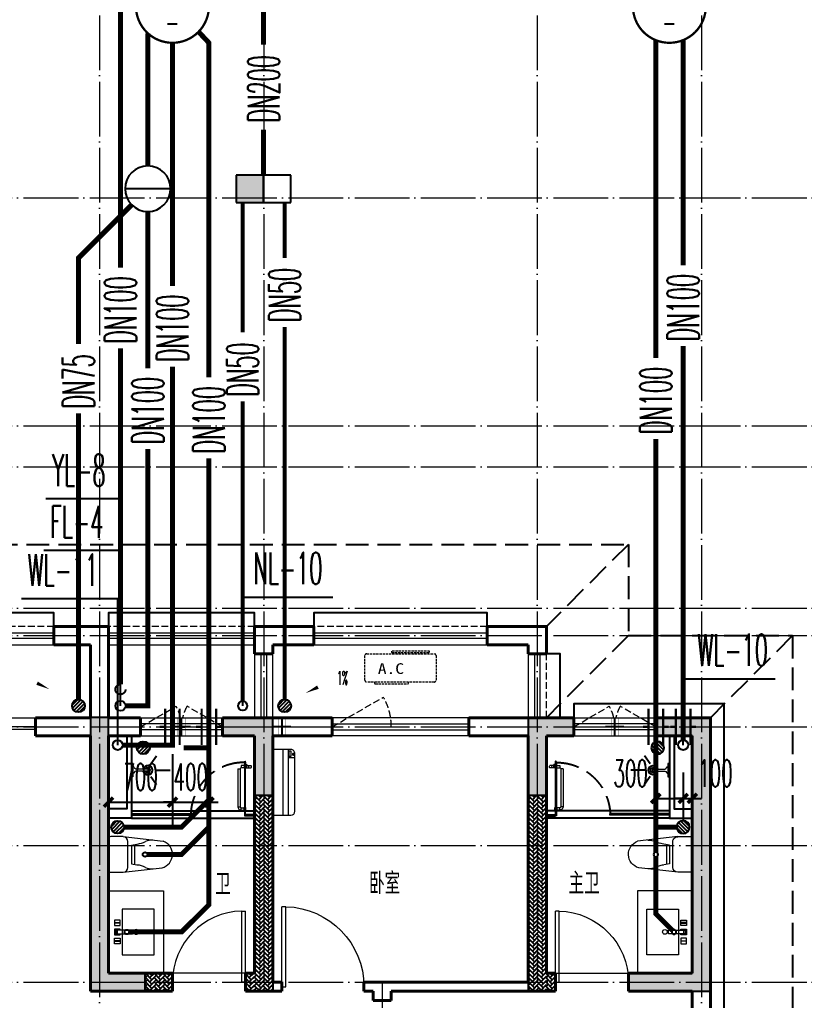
# Model space of a CAD drawing. Extents: x 27938 to 650306, y -92720 to 1524912.
# Drawn here: x 319441 to 328046, y 679357 to 690112 of the extents above; entities that cross this region are included whole.
import ezdxf
from ezdxf.enums import TextEntityAlignment as Align

# ---------------------------------------------------------------- set-up
doc = ezdxf.new("R2010")
doc.units = 0
doc.header["$LTSCALE"] = 1000
doc.header["$MEASUREMENT"] = 0
doc.linetypes.add('DASH', pattern=[0.35, 0.25, -0.1])
doc.linetypes.add('DOTE', pattern=[2.42, 2, -0.2, 0.02, -0.2])
for name, color, linetype in [('COLUMN', 9, 'Continuous'), ('DIM_凝结', 3, 'Continuous'), ('DIM_废水', 3, 'Continuous'), ('DIM_污水', 3, 'Continuous'), ('DIM_雨水', 3, 'Continuous'), ('EQUIP_地漏', 7, 'Continuous'), ('EQUIP_污水', 7, 'Continuous'), ('IP-bath&kitchen-JOHNSON', 4, 'Continuous'), ('P-bath&kitchen-JOHNSON', 4, 'Continuous'), ('PIPE-凝结', 150, 'N'), ('PIPE-废水', 31, 'F'), ('PIPE-污水', 2, 'W'), ('PIPE-雨水', 4, 'Y'), ('PUB_TEXT', 4, 'Continuous'), ('TEXT_凝结', 7, 'Continuous'), ('TEXT_废水', 7, 'Continuous'), ('TEXT_污水', 7, 'Continuous'), ('TEXT_雨水', 7, 'Continuous'), ('TWT_DIM', 3, 'Continuous'), ('TWT_雨水口', 4, 'Continuous'), ('VALVE_污水', 7, 'Continuous'), ('VPIPE-凝结', 150, 'Continuous'), ('VPIPE-废水', 31, 'Continuous'), ('VPIPE-污水', 2, 'W'), ('VPIPE-雨水', 4, 'DASH'), ('WELL_污水', 2, 'Continuous'), ('保温', 6, 'Continuous'), ('卫生间', 6, 'Continuous'), ('机电标识类', 1, 'Continuous'), ('看线', 251, 'Continuous')]:
    doc.layers.add(name, color=color, linetype=linetype)
for name, color, linetype, lineweight in [('DOTE', 19, 'DOTE', 9), ('LVTRY', 1, 'Continuous', 13), ('PUB_HATCH', 8, 'Continuous', 9), ('WALL', 9, 'Continuous', 40), ('WINDOW', 8, 'Continuous', 15), ('平面-排水沟', 86, 'Continuous', 15), ('平面-栏杆', 135, 'Continuous', 15), ('平面-看线', 45, 'Continuous', 15), ('平面-空调室内机', 176, 'Continuous', 9), ('平面-空调预留孔', 173, 'Continuous', 15), ('空调', 76, 'Continuous', 13)]:
    doc.layers.add(name, color=color, linetype=linetype, lineweight=lineweight)
doc.styles.add('_TCH_DIM', font='SIMPLEX.shx', dxfattribs={"width": 0.6, "oblique": 10, "bigfont": 'hztxt.shx'})
doc.styles.add('_TCH_DIM_T3', font='SIMPLEX.shx', dxfattribs={"width": 0.494118, "bigfont": 'GBCBIG.shx'})
doc.styles.add('_TWT_CIRCLE', font='COMPLEX', dxfattribs={"width": 1.1, "height": 3.5, "bigfont": 'HZTXT'})
doc.styles.add('_TWT_PIPEDN', font='SIMPLEX.shx', dxfattribs={"width": 0.6, "oblique": 10, "height": 3, "bigfont": 'HZTXT.shx'})
doc.styles.add('_TWT_SERIAL', font='simplex.shx', dxfattribs={"width": 0.6, "oblique": 10, "height": 3, "bigfont": 'aadri.shx'})
doc.styles.get("Standard").update_dxf_attribs({"font": 'gbenor.shx', "bigfont": 'gbcbig.shx'})
doc.styles.add('黑体', font='simhei.ttf')
doc.linetypes.add('F', pattern='A,3,-0.2,["F",Standard,S=0.25,R=0,X=-0.1,Y=-0.115],-0.2', length=3.4)
doc.linetypes.add('N', pattern='A,3,-0.2,["N",Standard,S=0.25,R=0,X=-0.1,Y=-0.115],-0.2', length=3.4)
doc.linetypes.add('W', pattern='A,3,-0.2,["W",Standard,S=0.25,R=0,X=-0.1,Y=-0.115],-0.2', length=3.4)
doc.linetypes.add('Y', pattern='A,3,-0.2,["Y",Standard,S=0.25,R=0,X=-0.1,Y=-0.115],-0.2', length=3.4)
doc.dimstyles.new('_TWT_ARCH&&100', dxfattribs={"dimtxt": 297.5, "dimasz": 100, "dimexe": 250, "dimexo": 300, "dimgap": 126.25, "dimtad": 1, "dimdec": 0, "dimzin": 0, "dimdsep": 46, "dimtxsty": '_TCH_DIM_T3', "dimblk": 'ARCHTICK', "dimcen": 0.09, "dimclrt": 7, "dimazin": 2, "dimtfac": 1, "dimtdec": 0, "dimtix": 1, "dimtmove": 2, "dimatfit": 3, "dimfxl": 1, "dimtolj": 1, "dimtzin": 0, "dimarcsym": 0})

# ---------------------------------------------------------------- blocks, each defined once
blk = doc.blocks.new('rrrrrrrrrrrra')
at = {"color": 0}
for p, q in [((-112, 459), (-112, 324)), ((253, 484), (-87, 484)), ((278, 324), (278, 459)), ((-112, 324), (-64, -103)), ((278, 324), (228, -116)), ((-59, 271), (224, 271)), ((-21, 232), (-34, 154)), ((186, 232), (-21, 232)), ((186, 232), (199, 154)), ((191, 200), (-26, 200))]:
    blk.add_line(p, q, dxfattribs=at)
for centre, radius, start, end in [((-87, 459), 25, 90, 180), ((253, 459), 25, 0, 90), ((-59, 324), 53.3, 180, 270), ((224, 324), 53.3, 270, 0), ((-323, 210), 294, 333.5369, 351.4828), ((488, 210), 294, 188.5172, 206.4631), ((149, -3), 224, 158.5202, 180), ((16, -3), 224, 0, 21.4798), ((84, -64), 153, 195.0773, 340.1181)]:
    blk.add_arc(centre, radius, start, end, dxfattribs=at)
blk = doc.blocks.new('A$C1E0F638F')
at = {"color": 0}
for points in [[(500, 435), (500, 85), (0, 85), (0, 435)], [(270, 30), (230, 30), (230, 195), (270, 195)], [(120, 0), (180, 0), (180, 60), (120, 60)], [(147, 55), (153, 55), (153, 5), (147, 5)], [(230, 30), (270, 30), (270, 10), (230, 10)], [(380, 0), (320, 0), (320, 60), (380, 60)], [(353, 55), (347, 55), (347, 5), (353, 5)]]:
    blk.add_lwpolyline(points, close=True, dxfattribs=at)
blk.add_lwpolyline([(270, 60), (280, 60), (280, 0), (220, 0), (220, 60), (230, 60)], dxfattribs=at)
blk.add_circle((250, 236), 26, dxfattribs=at)
blk = doc.blocks.new('135')
blk.add_hatch(color=0).paths.add_polyline_path([(5, 2), (4, -1), (-5, 2), (-4, 5)])
at = {"color": 0}
for p, q in [((-6, 19), (-3, 19)), ((-3, 19), (-6, 19)), ((-6, 3), (5, -2)), ((-6, 3), (-5, 3)), ((-5, 11), (-5, 31)), ((5, 11), (-5, 11)), ((5, 10), (-5, 10)), ((-5, 3), (-4, 6)), ((-4, 6), (5, 2)), ((0, 0), (0, 39)), ((6, 19), (3, 19)), ((3, 19), (6, 19)), ((4, -1), (5, 2)), ((5, 11), (5, 32)), ((4, -1), (6, -2))]:
    blk.add_line(p, q, dxfattribs=at)
for centre, radius, start, end in [((6, 16), 13.5, 151.0147, 204.8403), ((13, 4), 20.5, 163.0924, 182.0012), ((-6, 4), 1, 184.2275, 248.4661), ((-5, 22), 0.5, 335.7643, 151.0147), ((4, 18), 9.42, 155.7643, 171.9773), ((9, 15), 14.6, 166.278, 198.0953), ((14, 4), 19.5, 163.7443, 182.5269), ((-5, 3), 0.5, 181.9385, 247.2597), ((5, 22), 0.5, 29.8425, 204.574), ((-6, 17), 11.7, 10.475, 24.574), ((-6, 15), 12.4, 338.6449, 16.0476), ((29, 7), 24, 172.9439, 199.2318), ((-6, 16), 13.4, 334.9111, 29.8425), ((26, 6), 20.6, 169.1454, 199.9526), ((6, -1), 1.17, 247.4597, 19.9526), ((6, -1), 0.5, 247.4597, 19.2318)]:
    blk.add_arc(centre, radius, start, end, dxfattribs=at)
blk.add_open_spline([(-5, 31), (-4, 31), (-2, 33), (1, 29), (3, 31), (5, 32)], degree=3, knots=[0, 0, 0, 0, 3.066329, 6.218313, 11.124135, 11.124135, 11.124135, 11.124135], dxfattribs=at)
blk = doc.blocks.new('SDFAWERAWER')
at = {"layer": 'LVTRY', "color": 0}
for p, q in [((593941, -1242210), (593784, -1242595)), ((593965, -1242220), (593807, -1242604)), ((593941, -1242210), (593965, -1242220)), ((593988, -1242191), (593978, -1242214)), ((594007, -1242226), (593978, -1242214)), ((594017, -1242203), (593988, -1242191)), ((594016, -1242220), (594027, -1242193)), ((594016, -1242220), (594022, -1242223)), ((594026, -1242204), (594018, -1242222)), ((594018, -1242222), (594021, -1242220)), ((594025, -1242211), (594021, -1242220)), ((594023, -1242221), (594022, -1242223)), ((594022, -1242223), (594024, -1242222)), ((594023, -1242211), (594030, -1242194)), ((594024, -1242221), (594024, -1242222)), ((594025, -1242211), (594031, -1242197)), ((594027, -1242193), (594033, -1242195)), ((594028, -1242234), (594078, -1242255)), ((594030, -1242194), (594031, -1242197)), ((594032, -1242197), (594033, -1242195)), ((594033, -1242195), (594034, -1242197)), ((594034, -1242198), (594034, -1242197)), ((594047, -1242201), (594036, -1242229)), ((594036, -1242229), (594039, -1242230)), ((594037, -1242211), (594088, -1242232)), ((594039, -1242230), (594045, -1242214)), ((594039, -1242230), (594042, -1242228)), ((594042, -1242228), (594051, -1242205)), ((594050, -1242202), (594043, -1242218)), ((594047, -1242201), (594050, -1242202)), ((594050, -1242202), (594051, -1242205)), ((594057, -1242246), (594067, -1242223)), ((593784, -1242595), (593807, -1242604)), ((593803, -1242641), (593813, -1242618)), ((593803, -1242641), (593833, -1242653)), ((593813, -1242618), (593842, -1242630)), ((593842, -1242630), (593833, -1242653)), ((593834, -1242656), (593833, -1242653)), ((593845, -1242629), (593834, -1242656)), ((593836, -1242657), (593834, -1242656)), ((593848, -1242630), (593836, -1242657)), ((593845, -1242629), (593842, -1242630)), ((593848, -1242630), (593845, -1242629)), ((593847, -1242662), (593858, -1242634)), ((593847, -1242662), (593850, -1242663)), ((593850, -1242663), (593861, -1242635)), ((593852, -1242662), (593862, -1242637)), ((593858, -1242634), (593861, -1242635)), ((593861, -1242635), (593862, -1242637))]:
    blk.add_line(p, q, dxfattribs=at)
blk.add_lwpolyline([(593823, -1242717), (594046, -1242174), (594037, -1242170), (593814, -1242713)], close=True, dxfattribs=at)
blk.add_arc((594075, -1242240), 15.3, 281.7932, 33.7019, dxfattribs=at)
for centre, major_axis, start_param, end_param in [((593974, -1242224), (3.93, 9.6), 0, 1.570796), ((593817, -1242608), (13.5, 33.1), 1.570796, 3.141593), ((593817, -1242608), (3.93, 9.6), 1.570796, 3.141593)]:
    blk.add_ellipse(centre, major_axis=major_axis, ratio=1, start_param=start_param, end_param=end_param, dxfattribs=at)
at = {"layer": 'P-bath&kitchen-JOHNSON', "color": 0, "linetype": 'DASH'}
blk.add_arc((593810, -1242714), 586, 67.5369, 157.1325, dxfattribs=at)
at = {"layer": 'LVTRY', "color": 8, "xscale": -1, "rotation": 157.7329157530927}
blk.add_blockref('135', (594045, -1242162), dxfattribs=at)
blk = doc.blocks.new('A$C5DCB2F21')
at = {"layer": 'IP-bath&kitchen-JOHNSON', "color": 0}
for p, q in [((-68, -213), (-158, -275)), ((68, -213), (158, -275)), ((0, -261), (0, -425))]:
    blk.add_line(p, q, dxfattribs=at)
for centre, major_axis, ratio, start_param, end_param in [((0, -179), (-51, 0), 0.990052, -1.36297, 4.504563), ((0, -178), (-26.8, 0), 0.994812, -1.167677, 4.309269)]:
    blk.add_ellipse(centre, major_axis=major_axis, ratio=ratio, start_param=start_param, end_param=end_param, dxfattribs=at)
at = {"layer": 'LVTRY', "color": 0}
for p, q in [((74, 0), (-74, 0)), ((-10, -174), (-10, -49)), ((11, -174), (11, -49))]:
    blk.add_line(p, q, dxfattribs=at)
blk.add_lwpolyline([(74, 0), (74, -16), (-74, -16), (-74, 0)], dxfattribs=at)
for points in [[(-26, -31, -0.364142), (-38, -16, -0.020495)], [(-10, -49, 0.214893), (-26, -31, 7.649644)], [(11, -49, -0.21439), (26, -31, -7.649644)], [(26, -31, 0.364142), (38, -16, 0.020495)]]:
    blk.add_lwpolyline(points, format="xyb", dxfattribs=at)
blk.add_arc((0, -174), 10.5, 180, 0, dxfattribs=at)
for centre, major_axis, ratio, start_param, end_param in [((0, -181), (53.6, 0), 0.987577, 1.76809, 7.656688), ((-12, -165), (0, 1.43), 0.85, -1.570796, 4.712389), ((-12, -189), (0, 1.43), 0.85, 4.712389, 10.995574), ((12, -165), (0, 1.43), 0.85, 4.712389, 10.995574), ((12, -189), (0, 1.43), 0.85, 4.712389, 10.995574)]:
    blk.add_ellipse(centre, major_axis=major_axis, ratio=ratio, start_param=start_param, end_param=end_param, dxfattribs=at)
blk = doc.blocks.new('GDGDRGDGRD')
at = {"layer": 'IP-bath&kitchen-JOHNSON', "color": 0}
for p, q in [((490533, 524228), (491883, 524228)), ((490533, 524193), (491183, 524193)), ((490533, 524183), (491183, 524183)), ((491183, 524183), (491183, 524193)), ((491883, 524183), (491783, 524183)), ((491783, 524173), (491783, 524183)), ((491883, 524173), (491783, 524173)), ((490533, 524148), (491883, 524148))]:
    blk.add_line(p, q, dxfattribs=at)
for points in [[(490533, 525048), (490533, 524148), (490283, 524148)], [(490483, 525048), (490483, 524248), (490283, 524248)]]:
    blk.add_lwpolyline(points, dxfattribs=at)
at = {"layer": 'LVTRY', "color": 0}
blk.add_lwpolyline([(490883, 522448), (490283, 522448), (490283, 523348), (490883, 523348)], close=True, dxfattribs=at)
at = {"layer": 'IP-bath&kitchen-JOHNSON', "color": 8}
for name, p, rotation in [('A$C5DCB2F21', (490533, 524673), 90.008488524447), ('SDFAWERAWER', (-528536, 1449334), 22.25976934310711)]:
    blk.add_blockref(name, p, dxfattribs=dict(at, rotation=rotation))
at = {"layer": 'LVTRY', "color": 8, "extrusion": (0, 0, -1), "xscale": -1, "zscale": -1, "rotation": 270}
blk.add_blockref('rrrrrrrrrrrra', (-490766, 523666), dxfattribs=at)
at = {"layer": 'LVTRY', "color": 8, "xscale": -1, "rotation": 270}
blk.add_blockref('A$C1E0F638F', (490347, 522649), dxfattribs=at)
blk = doc.blocks.new('FSFSFSFS')
at = {"layer": 'IP-bath&kitchen-JOHNSON', "color": 0}
for p, q in [((496432, 524228), (495082, 524228)), ((495082, 524183), (495182, 524183)), ((495082, 524173), (495182, 524173)), ((495182, 524173), (495182, 524183)), ((496432, 524193), (495782, 524193)), ((495782, 524183), (495782, 524193)), ((496432, 524183), (495782, 524183)), ((496432, 524148), (495082, 524148))]:
    blk.add_line(p, q, dxfattribs=at)
for points in [[(496432, 525048), (496432, 524148), (496682, 524148)], [(496482, 525048), (496482, 524248), (496682, 524248)]]:
    blk.add_lwpolyline(points, dxfattribs=at)
at = {"layer": 'LVTRY', "color": 0}
blk.add_lwpolyline([(496082, 522448), (496682, 522448), (496682, 523348), (496082, 523348)], close=True, dxfattribs=at)
at = {"layer": 'IP-bath&kitchen-JOHNSON', "color": 8, "xscale": -1}
for name, p, rotation in [('SDFAWERAWER', (1515501, 1449334), 337.7402306568929), ('A$C5DCB2F21', (496432, 524673), 269.991511475553)]:
    blk.add_blockref(name, p, dxfattribs=dict(at, rotation=rotation))
at = {"layer": 'LVTRY', "color": 8, "extrusion": (0, 0, -1), "zscale": -1, "rotation": 90.00000000000001}
blk.add_blockref('rrrrrrrrrrrra', (-496199, 523666), dxfattribs=at)
at = {"layer": 'LVTRY', "color": 8, "rotation": 90.00000000000001}
blk.add_blockref('A$C1E0F638F', (496617, 522649), dxfattribs=at)
blk = doc.blocks.new('gdfgdgdgr')
at = {"layer": 'PUB_HATCH'}
for points in [[(525378, 529314), (525378, 526314), (525978, 526314), (525978, 526514), (525578, 526514), (525578, 529114), (525578, 529114), (525578, 529314)], [(526828, 529114), (527178, 529114), (527178, 528464), (527378, 528464), (527378, 529314), (526828, 529314)], [(530678, 529114), (530678, 529314), (530178, 529314), (530178, 528464), (530378, 528464), (530378, 529114)], [(532178, 529314), (531578, 529314), (531578, 529114), (531978, 529114), (531978, 526514), (531278, 526514), (531278, 526314), (532178, 526314)]]:
    blk.add_hatch(color=256, dxfattribs=at).paths.add_polyline_path(points)
at = {"layer": 'COLUMN', "color": 8}
for p, q in [((525378, 529314), (525378, 526314)), ((525578, 529314), (525378, 529314)), ((525578, 529114), (525578, 529314)), ((527378, 529314), (526828, 529314)), ((526828, 529314), (526828, 529114)), ((527378, 528464), (527378, 529314)), ((530678, 529314), (530178, 529314)), ((530178, 529314), (530178, 528464)), ((530678, 529114), (530678, 529314)), ((532178, 529314), (531578, 529314)), ((531578, 529314), (531578, 529114)), ((532178, 526314), (532178, 529314)), ((525578, 526514), (525578, 529114)), ((525578, 529114), (525578, 529114)), ((526828, 529114), (527178, 529114)), ((527178, 529114), (527178, 528464)), ((530378, 528464), (530378, 529114)), ((530378, 529114), (530678, 529114)), ((531578, 529114), (531978, 529114)), ((531978, 529114), (531978, 526514)), ((527178, 528464), (527378, 528464)), ((530178, 528464), (530378, 528464)), ((525978, 526514), (525578, 526514)), ((525978, 526314), (525978, 526514)), ((531978, 526514), (531278, 526514)), ((531278, 526514), (531278, 526314)), ((525378, 526314), (525978, 526314)), ((531278, 526314), (532178, 526314))]:
    blk.add_line(p, q, dxfattribs=at)
blk = doc.blocks.new('A$C001338C2')
at = {"color": 0}
for p, q in [((845, 304), (55, 304)), ((109, 215), (109, 304)), ((0, 249), (0, 22)), ((900, 22), (900, 249)), ((22, 0), (878, 0))]:
    blk.add_line(p, q, dxfattribs=at)
at = {"color": 0, "lineweight": 5}
for p, q in [((900, 215), (0, 215)), ((900, 143), (0, 143))]:
    blk.add_line(p, q, dxfattribs=at)
at = {"color": 0}
for points in [[(73, 275), (57, 275, -0.414214), (51, 281), (51, 283, -0.414214), (57, 289), (73, 289, -0.414214), (79, 283), (79, 281, -0.414214)], [(89, 226), (22, 226, -0.414214), (17, 232), (17, 243, -0.414214), (22, 249), (89, 249, -0.414214), (95, 243), (95, 232, -0.414214)]]:
    blk.add_lwpolyline(points, format="xyb", close=True, dxfattribs=at)
for centre, radius, start, end in [((55, 249), 55, 90, 180), ((845, 249), 55, 360, 90), ((22, 22), 22, 180, 270), ((878, 22), 22, 270, 360)]:
    blk.add_arc(centre, radius, start, end, dxfattribs=at)
blk = doc.blocks.new('dongkong')
at = {"color": 0}
blk.add_wipeout([(-603756, 210771), (-603756, 210571), (-603836, 210571), (-603836, 210771)], dxfattribs=at)
at = {"layer": '机电标识类', "color": 0, "linetype": 'DASH', "ltscale": 400}
for p, q in [((-603796, 210771), (-603796, 210571)), ((-603896, 210671), (-603696, 210671))]:
    blk.add_line(p, q, dxfattribs=at)
at = {"layer": '空调', "color": 0, "linetype": 'DASH', "const_width": 2}
blk.add_lwpolyline([(-603756, 210771), (-603756, 210571), (-603836, 210571), (-603836, 210771)], close=True, dxfattribs=at)
blk = doc.blocks.new('A$C263B1184')
at = {"layer": '保温', "linetype": 'ByBlock', "ltscale": 10}
h = blk.add_hatch(dxfattribs=at)
h.set_pattern_fill('AR-HBONE', color=251, scale=55)
h.set_pattern_definition([(45, (-1020960.394, -343310.663), (0, 47.4157523), [100.584, -33.528]), (135, (-1020936.686, -343286.955), (3e-15, 47.4157523), [100.584, -33.528])])
h.paths.add_polyline_path([(-11700, 6200), (-11700, 8350), (-11900, 8350), (-11900, 6200)])
h = blk.add_hatch(dxfattribs=at)
h.set_pattern_fill('AR-HBONE', color=251, scale=55)
h.set_pattern_definition([(45, (-1017960.394, -343310.663), (0, 47.4157523), [100.584, -33.528]), (135, (-1017936.686, -343286.955), (3e-15, 47.4157523), [100.584, -33.528])])
h.paths.add_polyline_path([(-8700, 6200), (-8700, 8350), (-8900, 8350), (-8900, 6200)])
h = blk.add_hatch(dxfattribs=at)
h.set_pattern_fill('AR-HBONE', color=251, scale=55)
h.set_pattern_definition([(45, (-1021060.394, -345260.66), (0, 47.4157523), [100.584, -33.528]), (135, (-1021036.686, -345236.954), (3e-15, 47.4157523), [100.584, -33.528])])
h.paths.add_polyline_path([(-11900, 6200), (-11900, 6400), (-12000, 6400), (-12000, 6200)])
h = blk.add_hatch(dxfattribs=at)
h.set_pattern_fill('AR-HBONE', color=251, scale=55)
h.set_pattern_definition([(45, (-1017760.394, -345260.66), (0, 47.4157523), [100.584, -33.528]), (135, (-1017736.686, -345236.954), (3e-15, 47.4157523), [100.584, -33.528])])
h.paths.add_polyline_path([(-8600, 6200), (-8600, 6400), (-8700, 6400), (-8700, 6200)])
h = blk.add_hatch(dxfattribs=at)
h.set_pattern_fill('AR-HBONE', color=251, scale=55)
h.set_pattern_definition([(45, (-1016860.394, -345260.66), (0, 47.4157523), [100.584, -33.528]), (135, (-1016836.686, -345236.954), (3e-15, 47.4157523), [100.584, -33.528])])
h.paths.add_polyline_path([(-7500, 6200), (-7500, 6400), (-7800, 6400), (-7800, 6200)])
at = {"layer": '保温', "color": 251, "linetype": 'ByBlock', "ltscale": 10}
for p, q in [((-11700, 6300), (-11700, 6200)), ((-8900, 6300), (-8900, 6200))]:
    blk.add_line(p, q, dxfattribs=at)
blk = doc.blocks.new('GDRDADWDAD')
at = {"layer": 'DOTE', "linetype": 'DOTE', "ltscale": 0.3}
for p, q in [((320317, 690157), (320317, 671157)), ((322117, 690157), (322117, 679557)), ((325117, 690157), (325117, 679557)), ((326917, 690157), (326917, 671157)), ((270117, 688157), (328917, 688157)), ((270117, 685657), (328917, 685657)), ((270117, 685207), (328917, 685207)), ((270117, 683657), (328917, 683657)), ((270117, 683357), (328917, 683357)), ((270117, 682357), (328917, 682357)), ((270117, 681057), (328917, 681057)), ((270117, 679557), (328917, 679557)), ((323417, 679557), (323417, 671157))]:
    blk.add_line(p, q, dxfattribs=at)
blk = doc.blocks.new('HFGHFHF')
at = {"layer": '卫生间', "color": 159, "linetype": 'DASH', "true_color": 0x22346e}
for p, q in [((272917, 684357), (273817, 683457)), ((271117, 683357), (272017, 682457)), ((272917, 683357), (273817, 682457))]:
    blk.add_line(p, q, dxfattribs=at)
blk.add_lwpolyline([(282617, 689157), (280917, 689157), (280917, 684657), (280917, 684657), (280917, 684357), (272917, 684357), (272917, 683357), (271117, 683357), (271117, 673357), (273767, 673357), (273767, 672157), (297867, 672157), (297867, 673357), (299517, 673357)], dxfattribs=at)
blk = doc.blocks.new('gsergvr')
at = {"layer": '平面-空调预留孔', "color": 0, "linetype": 'DASH', "ltscale": 0.1}
for p, q in [((34075, 17176), (34075, 17166)), ((34085, 17156), (34438, 17156)), ((34448, 17166), (34448, 17176))]:
    blk.add_line(p, q, dxfattribs=at)
blk.add_lwpolyline([(34729, 17176), (33989, 17176, -0.414214), (33969, 17196), (33969, 17466, -0.414214), (33989, 17486), (34729, 17486, -0.414214), (34749, 17466), (34749, 17196, -0.414214)], format="xyb", close=True, dxfattribs=at)
blk.add_lwpolyline([(34679, 17515), (34260, 17515), (34260, 17500), (34679, 17500)], close=True, dxfattribs=at)
for centre, start, end in [((34085, 17166), 180, 270), ((34438, 17166), 270, 0)]:
    blk.add_arc(centre, 10, start, end, dxfattribs=at)
at = {"layer": '平面-空调预留孔', "color": 0, "linetype": 'DASH', "ltscale": 0.1, "style": '黑体', "width": 1.2}
blk.add_text('A.C', height=117, dxfattribs=at).set_placement((34111, 17265))
blk = doc.blocks.new('rtyryrtyeeretee')
at = {"layer": '平面-空调预留孔', "color": 8}
blk.add_blockref('gsergvr', (635673, 326706), dxfattribs=at)
blk = doc.blocks.new('$TWTSYS$00000190')
blk.add_line((0, 0.5, 0), (0, -0.5, 0))
blk.add_circle((0, 0, 0), 0.5)
blk = doc.blocks.new('_ArchTick')
at = {"color": 0, "linetype": 'ByBlock', "const_width": 0.4}
blk.add_lwpolyline([(-0.5, -0.5), (0.5, 0.5)], dxfattribs=at)
blk = doc.blocks.new('*D231')
at = {"layer": 'Defpoints', "color": 0}
for p in [(321117, 682357), (321517, 682357), (321517, 681531)]:
    blk.add_point(p, dxfattribs=at)
at = {"layer": 'TWT_DIM', "color": 0, "lineweight": -2}
for p, q in [((321117, 682057), (321117, 681281)), ((321517, 682057), (321517, 681281)), ((321117, 681531), (321017, 681531)), ((321117, 681531), (321517, 681531)), ((321517, 681531), (321617, 681531))]:
    blk.add_line(p, q, dxfattribs=at)
at = {"layer": 'TWT_DIM', "color": 0, "lineweight": -2, "xscale": 100, "yscale": 100, "zscale": 100}
blk.add_blockref('_ArchTick', (321117, 681531), dxfattribs=at)
at = {"layer": 'TWT_DIM', "color": 0, "lineweight": -2, "xscale": 100, "yscale": 100, "zscale": 100, "rotation": 180}
blk.add_blockref('_ArchTick', (321517, 681531), dxfattribs=at)
at = {"layer": 'TWT_DIM', "color": 7, "insert": (321317, 681806), "char_height": 297.5, "attachment_point": 5, "style": '_TCH_DIM_T3'}
blk.add_mtext('\\A1;400', dxfattribs=at)
blk = doc.blocks.new('*D232')
at = {"layer": 'Defpoints', "color": 0}
for p in [(320416, 682357), (321117, 682357), (321117, 681531)]:
    blk.add_point(p, dxfattribs=at)
at = {"layer": 'TWT_DIM', "color": 0, "lineweight": -2}
for p, q in [((320416, 682057), (320416, 681281)), ((321117, 682057), (321117, 681281)), ((320416, 681531), (321117, 681531))]:
    blk.add_line(p, q, dxfattribs=at)
at = {"layer": 'TWT_DIM', "color": 0, "lineweight": -2, "xscale": 100, "yscale": 100, "zscale": 100, "rotation": 180}
blk.add_blockref('_ArchTick', (320416, 681531), dxfattribs=at)
at = {"layer": 'TWT_DIM', "color": 0, "lineweight": -2, "xscale": 100, "yscale": 100, "zscale": 100}
blk.add_blockref('_ArchTick', (321117, 681531), dxfattribs=at)
at = {"layer": 'TWT_DIM', "color": 7, "insert": (320767, 681806), "char_height": 297.5, "attachment_point": 5, "style": '_TCH_DIM_T3'}
blk.add_mtext('\\A1;700', dxfattribs=at)
blk = doc.blocks.new('*D233')
at = {"layer": 'Defpoints', "color": 0}
for p in [(326717, 682157), (326817, 682157), (326817, 681572)]:
    blk.add_point(p, dxfattribs=at)
at = {"layer": 'TWT_DIM', "color": 0, "lineweight": -2}
for p, q in [((326717, 681857), (326717, 681322)), ((326817, 681857), (326817, 681322)), ((326717, 681572), (326617, 681572)), ((326717, 681572), (326817, 681572)), ((326817, 681572), (326917, 681572))]:
    blk.add_line(p, q, dxfattribs=at)
at = {"layer": 'TWT_DIM', "color": 0, "lineweight": -2, "xscale": 100, "yscale": 100, "zscale": 100}
blk.add_blockref('_ArchTick', (326717, 681572), dxfattribs=at)
at = {"layer": 'TWT_DIM', "color": 0, "lineweight": -2, "xscale": 100, "yscale": 100, "zscale": 100, "rotation": 180}
blk.add_blockref('_ArchTick', (326817, 681572), dxfattribs=at)
at = {"layer": 'TWT_DIM', "color": 7, "insert": (327070, 681847), "char_height": 297.5, "attachment_point": 5, "style": '_TCH_DIM_T3'}
blk.add_mtext('\\A1;100', dxfattribs=at)
blk = doc.blocks.new('*D234')
at = {"layer": 'Defpoints', "color": 0}
for p in [(326416, 682157), (326717, 682157), (326717, 681572)]:
    blk.add_point(p, dxfattribs=at)
at = {"layer": 'TWT_DIM', "color": 0, "lineweight": -2}
for p, q in [((326416, 681857), (326416, 681322)), ((326717, 681857), (326717, 681322)), ((326416, 681572), (326717, 681572))]:
    blk.add_line(p, q, dxfattribs=at)
at = {"layer": 'TWT_DIM', "color": 0, "lineweight": -2, "xscale": 100, "yscale": 100, "zscale": 100, "rotation": 180}
blk.add_blockref('_ArchTick', (326416, 681572), dxfattribs=at)
at = {"layer": 'TWT_DIM', "color": 0, "lineweight": -2, "xscale": 100, "yscale": 100, "zscale": 100}
blk.add_blockref('_ArchTick', (326717, 681572), dxfattribs=at)
at = {"layer": 'TWT_DIM', "color": 7, "insert": (326141, 681847), "char_height": 297.5, "attachment_point": 5, "style": '_TCH_DIM_T3'}
blk.add_mtext('\\A1;300', dxfattribs=at)
blk = doc.blocks.new('$WINLIB2D$00000001')
at = {"color": 0}
for points in [[(-0.5, 0.5), (-0.5, -0.5)], [(-0.5, 0.5), (0.5, 0.5)], [(0.5, -0.5), (0.5, 0.5)], [(0.5, 0.1667), (-0.5, 0.1667)], [(0.5, -0.1667), (-0.5, -0.1667)], [(-0.5, -0.5), (0.5, -0.5)]]:
    blk.add_lwpolyline(points, dxfattribs=at)
blk = doc.blocks.new('$DorLib2D$00000001')
for p, q in [((0.45, 0.975), (0.5, 0.975)), ((0.45, 0), (0.45, 0.975)), ((0.5, 0), (0.5, 0.975)), ((0.5, 0), (0.45, 0))]:
    blk.add_line(p, q)
at = {"lineweight": 13}
blk.add_arc((0.475, 0), 0.975, 91.4693, 180, dxfattribs=at)
blk = doc.blocks.new('$DorLib2D$00000131')
at = {"color": 0, "linetype": 'Continuous'}
for p, q in [((0.15, 0.125), (0.2319, 0.1973)), ((0.2319, 0.1973), (0.2319, 0.125)), ((-0.5, 0.125), (-0.5, 0)), ((0.0192, 0.125), (-0.5, 0.125)), ((0.0192, 0), (0.0192, 0.125)), ((0.35, 0.125), (0.15, 0.125)), ((-0.5, 0), (0.0192, 0)), ((-0.024, 0), (0.5, 0)), ((-0.024, -0.125), (-0.024, 0)), ((0.5, 0), (0.5, -0.125)), ((-0.35, -0.125), (-0.15, -0.125)), ((-0.2319, -0.1973), (-0.2319, -0.125)), ((-0.15, -0.125), (-0.2319, -0.1973)), ((0.5, -0.125), (-0.024, -0.125))]:
    blk.add_line(p, q, dxfattribs=at)
blk = doc.blocks.new('$TwtSys$00000141')
for p, q in [((-141, 12), (-15, 138)), ((-141, 12), (-15, 138)), ((-131, -53), (53, 131)), ((-131, -53), (53, 131)), ((-100, -100), (100, 100)), ((-100, -100), (100, 100)), ((-49, -131), (131, 49)), ((-49, -131), (131, 49)), ((17, -138), (138, -17)), ((17, -138), (138, -17))]:
    blk.add_line(p, q)
blk.add_circle((0, 0), 141)
blk.add_circle((0, 0), 141)
blk = doc.blocks.new('$TwtSys$00000147')
blk.add_circle((0, 0, 0), 25)
blk = doc.blocks.new('$VALVE$00000553')
at = {"const_width": 30}
for points in [[(0, 100), (0, 175)], [(0, 100), (-250, 100), (-250, 100)], [(0, 100), (250, 100), (250, 100)], [(-250, -100), (-250, -100), (0, -100)], [(250, -100), (250, -100), (0, -100)], [(0, -175), (0, -100)]]:
    blk.add_lwpolyline(points, dxfattribs=at)
blk = doc.blocks.new('$TwtSys$00000424')
for p, q in [((-500, 250), (500, 250)), ((-500, -250), (-500, 250)), ((0, -250), (0, 250)), ((500, 250), (500, -250)), ((500, -250), (-500, -250))]:
    blk.add_line(p, q)
blk.add_solid([(0, 250), (500, 250), (0, -250), (500, -250)])

msp = doc.modelspace()

# ---------------------------------------------------------------- hatches: boundary and pattern name
at = {"layer": 'PIPE-废水'}
for points in [[(320086.6, 687497.2), (320067.1, 687516.6), (320059.1, 687508.6)], [(320086.6, 687497.2), (320059.1, 687497.2), (320059.1, 687508.6)], [(320846.6, 682587.2), (320846.6, 682559.7), (320874.1, 682559.7)], [(320846.6, 682587.2), (320874.1, 682587.2), (320874.1, 682559.7)]]:
    msp.add_hatch(color=256, dxfattribs=at).paths.add_polyline_path(points)
at = {"layer": 'PIPE-污水'}
for points in [[(321516.6, 689857.2), (321536.6, 689876), (321544.1, 689868.1)], [(321516.6, 689857.2), (321544.1, 689857.2), (321544.1, 689868.1)], [(321116.6, 682157.2), (321116.6, 682129.7), (321144.1, 682129.7)], [(321116.6, 682157.2), (321144.1, 682157.2), (321144.1, 682129.7)], [(321216.6, 681256.9), (321216.6, 681229.4), (321228, 681229.4)], [(321216.6, 681256.9), (321236, 681237.4), (321228, 681229.4)], [(321216.7, 680957), (321216.7, 680929.5), (321228.1, 680929.5)], [(321216.7, 680957), (321236.1, 680937.6), (321228.1, 680929.5)], [(321516.6, 680407.1), (321536, 680387.6), (321544.1, 680395.7)], [(321516.6, 680407.1), (321544.1, 680407.1), (321544.1, 680395.7)], [(326416.5, 680307.2), (326389, 680307.2), (326389, 680295.8)], [(326416.5, 680307.2), (326397, 680287.7), (326389, 680295.8)], [(321216.7, 680107.2), (321216.7, 680079.7), (321228.1, 680079.7)], [(321216.7, 680107.2), (321236.1, 680087.7), (321228.1, 680079.7)]]:
    msp.add_hatch(color=256, dxfattribs=at).paths.add_polyline_path(points)

# ---------------------------------------------------------------- linework, layer by layer
at = {"layer": 'DIM_凝结'}
for p, q in [((321886.9, 682587.2), (321886.9, 683779.8)), ((321886.9, 683779.8), (322876.4, 683779.8))]:
    msp.add_line(p, q, dxfattribs=at)
at = {"layer": 'DIM_废水'}
for p, q in [((320546.6, 684289.8), (319705.6, 684289.8)), ((320546.6, 682587.2), (320546.6, 684289.8))]:
    msp.add_line(p, q, dxfattribs=at)
at = {"layer": 'DIM_污水'}
for p, q in [((320516.6, 683761.2), (319461.3, 683761.2)), ((320516.6, 682157.2), (320516.6, 683761.2)), ((326716.6, 682157.2), (326716.6, 682884.1)), ((326716.6, 682884.1), (327723.5, 682884.1))]:
    msp.add_line(p, q, dxfattribs=at)
at = {"layer": 'DIM_雨水'}
for p, q in [((320546.6, 684855.8), (319729.8, 684855.8)), ((320546.6, 682767.2), (320546.6, 684855.8))]:
    msp.add_line(p, q, dxfattribs=at)
at = {"layer": 'DIM_雨水', "const_width": 25}
for points in [[(321516.6, 690257.2, 1), (320716.6, 690257.2, 1)], [(326965.4, 690257.2, 1), (326165.4, 690257.2, 1)]]:
    msp.add_lwpolyline(points, format="xyb", close=True, dxfattribs=at)
at = {"layer": 'PIPE-凝结', "const_width": 45}
for points in [[(321886.9, 686682.3), (321886.9, 688107.2)], [(322346.8, 687499.4), (322346.8, 688107.2)], [(322346.8, 682657.7), (322346.8, 686741.5)], [(321886.9, 682637.2), (321886.9, 685924.4)]]:
    msp.add_lwpolyline(points, dxfattribs=at)
at = {"layer": 'PIPE-废水', "const_width": 55}
for points in [[(320669.8, 688080.4), (320086.6, 687497.2)], [(320846.6, 686288.1), (320846.6, 688007.2)], [(320086.6, 686555.7), (320086.6, 687497.2)], [(320086.6, 682657.7), (320086.6, 685793.9)], [(320846.6, 682587.2), (320846.6, 685402.1)], [(320601.6, 682587.2), (320846.6, 682587.2)]]:
    msp.add_lwpolyline(points, dxfattribs=at)
at = {"layer": 'PIPE-污水', "const_width": 55}
for points in [[(321403, 689978), (321516.6, 689857.2)], [(320846.6, 688507.2), (320846.6, 689962)], [(326416.5, 686399.6), (326416.5, 689885.9)], [(326715.8, 687417.3), (326715.5, 689886.4)], [(321116.6, 687191.2), (321116.6, 689857.2)], [(321516.6, 686187.7), (321516.6, 689857.2)], [(326716.6, 682212.2), (326716, 686531.4)], [(326416.5, 681256.9), (326416.5, 685513.6)], [(321516.6, 682127.2), (321516.6, 685301.8)], [(320571.6, 682157.2), (321116.6, 682157.2)], [(321238.8, 682127.2), (321516.6, 682127.2)], [(321516.6, 681556.9), (321516.6, 682127.2)], [(321216.6, 681256.9), (321516.6, 681556.9)], [(321516.6, 681256.9), (321516.6, 681556.9)], [(320587.1, 681256.9), (321216.6, 681256.9)], [(321216.7, 680957), (321516.6, 681256.9)], [(321516.6, 680407.1), (321516.6, 681256.9)], [(326416.5, 680982), (326416.5, 681256.9)], [(326646.1, 681256.9), (326416.5, 681256.9)], [(320841.7, 680957), (321216.7, 680957)], [(326416.5, 680932), (326416.5, 680307.2)], [(321216.7, 680107.2), (321516.6, 680407.1)], [(326598.8, 680124.8), (326416.5, 680307.2)], [(320641.7, 680107.2), (321216.7, 680107.2)]]:
    msp.add_lwpolyline(points, dxfattribs=at)
at = {"layer": 'PIPE-雨水', "const_width": 55}
for points in [[(320546.6, 687391.9), (320546.6, 690910.6)], [(322116.6, 689835.8), (322116.6, 690858.3)], [(322116.6, 688407.2), (322116.6, 688904.6)], [(320546.6, 682822.2), (320546.6, 686505.9)]]:
    msp.add_lwpolyline(points, dxfattribs=at)
at = {"layer": 'VPIPE-凝结'}
msp.add_circle((321886.9, 682587.2), 50, dxfattribs=at)
at = {"layer": 'VPIPE-废水'}
msp.add_circle((320546.6, 682587.2), 55, dxfattribs=at)
at = {"layer": 'VPIPE-污水'}
for centre in [(320516.6, 682157.2), (326716.6, 682157.2)]:
    msp.add_circle(centre, 55, dxfattribs=at)
at = {"layer": 'VPIPE-雨水'}
msp.add_circle((320546.6, 682767.2), 55, dxfattribs=at)
at = {"layer": 'WALL', "color": 8}
for p, q in [((319816.6, 683457.2), (320416.6, 683457.2)), ((319816.6, 683457.2), (319816.6, 683257.2)), ((320416.6, 683457.2), (320416.6, 682457.2)), ((322016.6, 683457.2), (322666.7, 683457.2)), ((322016.6, 683457.2), (322016.6, 683157.2)), ((322666.7, 683457.2), (322666.7, 683257.2)), ((324566.7, 683457.2), (325216.6, 683457.2)), ((324566.7, 683457.2), (324566.7, 683257.2)), ((325216.6, 683457.2), (325216.6, 683157.2)), ((319816.6, 683257.2), (320216.6, 683257.2)), ((320216.6, 683257.2), (320216.6, 682457.2)), ((322216.6, 683257.2), (322666.7, 683257.2)), ((322216.6, 683257.2), (322216.6, 683157.2)), ((324566.7, 683257.2), (325016.6, 683257.2)), ((325016.6, 683257.2), (325016.6, 683157.2)), ((322216.6, 683157.2), (322016.6, 683157.2)), ((325216.6, 683157.2), (325016.6, 683157.2)), ((320216.6, 682457.2), (319616.6, 682457.2)), ((319616.6, 682457.2), (319616.6, 682257.2)), ((320766.6, 682457.2), (320416.6, 682457.2)), ((320766.6, 682257.2), (320766.6, 682457.2)), ((322116.6, 682457.2), (321666.6, 682457.2)), ((321666.6, 682457.2), (321666.6, 682257.2)), ((322866.7, 682257.2), (322866.7, 682457.2)), ((325116.6, 682457.2), (324366.7, 682457.2)), ((324366.7, 682457.2), (324366.7, 682257.2)), ((325516.6, 682457.2), (325116.6, 682457.2)), ((325516.6, 682257.2), (325516.6, 682457.2)), ((327016.6, 682457.2), (326416.6, 682457.2)), ((326416.6, 682457.2), (326416.6, 682257.2)), ((327016.6, 682457.2), (327016.6, 679557.2)), ((319616.6, 682257.2), (320216.6, 682257.2)), ((320216.6, 682257.2), (320216.6, 679457.2)), ((320416.6, 682257.2), (320766.6, 682257.2)), ((320416.6, 682257.2), (320416.6, 679657.2)), ((321666.6, 682257.2), (322016.6, 682257.2)), ((322016.6, 682257.2), (322016.6, 679657.2)), ((324366.7, 682257.2), (325016.6, 682257.2)), ((325016.6, 682257.2), (325016.6, 679557.2)), ((325216.6, 682257.2), (325516.6, 682257.2)), ((325216.6, 682257.2), (325216.6, 679657.2)), ((326416.6, 682257.2), (326816.6, 682257.2)), ((326816.6, 682257.2), (326816.6, 679657.2)), ((321116.6, 679657.2), (320416.6, 679657.2)), ((321116.6, 679457.2), (321116.6, 679657.2)), ((322016.6, 679657.2), (321916.6, 679657.2)), ((321916.6, 679657.2), (321916.6, 679457.2)), ((325316.6, 679657.2), (325216.6, 679657.2)), ((325316.6, 679457.2), (325316.6, 679657.2)), ((326816.6, 679657.2), (326116.6, 679657.2)), ((326116.6, 679657.2), (326116.6, 679457.2)), ((322316.6, 679557.2), (322216.6, 679557.2)), ((322316.6, 679457.2), (322316.6, 679557.2)), ((323416.6, 679557.2), (323216.6, 679557.2)), ((323216.6, 679557.2), (323216.6, 679457.2)), ((323416.6, 679557.2), (325016.6, 679557.2)), ((327016.6, 679557.2), (327016.6, 674257.2)), ((320216.6, 679457.2), (321116.6, 679457.2)), ((321916.6, 679457.2), (322116.6, 679457.2)), ((322116.6, 679457.2), (322316.6, 679457.2)), ((323216.6, 679457.2), (323316.6, 679457.2)), ((323316.6, 679457.2), (323316.6, 679357.2)), ((323316.6, 679357.2), (323516.6, 679357.2)), ((323516.6, 679357.2), (323516.6, 679457.2)), ((323516.6, 679457.2), (325116.6, 679457.2)), ((325116.6, 679457.2), (325316.6, 679457.2)), ((326116.6, 679457.2), (326816.6, 679457.2)), ((326816.6, 679457.2), (326816.6, 674457.2))]:
    msp.add_line(p, q, dxfattribs=at)
at = {"layer": 'WINDOW'}
for p, q in [((317816.6, 682457.2), (319616.6, 682457.2)), ((321916.6, 679657.2), (321116.6, 679657.2)), ((325316.6, 679657.2), (326116.6, 679657.2))]:
    msp.add_line(p, q, dxfattribs=at)
at = {"layer": 'WINDOW', "color": 8, "linetype": 'DASH', "ltscale": 0.3}
for points in [[(320766.6, 682357.2), (321156.3, 682582.1, -0.1316053), (321216.6, 682357.2)], [(321666.6, 682357.2), (321276.8, 682582.1, 0.1316053), (321216.6, 682357.2)], [(322866.7, 682357.2), (323429.8, 682681.8, -0.1314846), (323516.7, 682357.2)], [(325516.6, 682357.2), (325906.3, 682582.1, -0.1316053), (325966.6, 682357.2)], [(326416.6, 682357.2), (326026.8, 682582.1, 0.1316053), (325966.6, 682357.2)]]:
    msp.add_lwpolyline(points, format="xyb", dxfattribs=at)
at = {"layer": '平面-排水沟', "color": 8}
for points in [[(319482.1, 682906.9, 0, 0, 0), (319768.2, 682770, 0, 40, 0), (319632.9, 682834.8, 0, 0, 0)], [(322862.7, 682864, 0, 0, 0), (322576.6, 682727.1, 0, 40, 0), (322712, 682791.9, 0, 0, 0)]]:
    msp.add_lwpolyline(points, format="xyseb", dxfattribs=at)
at = {"layer": '平面-栏杆', "color": 8}
for points in [[(317616.6, 683387.2), (319816.6, 683387.5)], [(320416.6, 683387.2), (322016.6, 683387.5)], [(322666.7, 683387.2), (324566.7, 683387.5)], [(317616.6, 683327.2), (319816.6, 683327.5)], [(320416.6, 683327.2), (322016.6, 683327.5)], [(322666.7, 683327.2), (324566.7, 683327.5)], [(322086.6, 683157.2), (322086.9, 682457.2)], [(322146.6, 683157.2), (322146.9, 682457.2)], [(325086.3, 683157.2), (325086.6, 682457.2)], [(325146.3, 683157.2), (325146.6, 682457.2)]]:
    msp.add_lwpolyline(points, dxfattribs=at)
at = {"layer": '平面-看线', "color": 8, "linetype": 'DASH', "ltscale": 0.3}
for p, q in [((319816.6, 683457.5), (317616.6, 683457.2)), ((322016.6, 683457.5), (320416.6, 683457.2)), ((324566.7, 683457.5), (322666.7, 683457.2)), ((325216.6, 682457.2), (325216.3, 683157.2))]:
    msp.add_line(p, q, dxfattribs=at)
at = {"layer": '平面-看线', "color": 8}
msp.add_line((322216.9, 682457.2), (322216.6, 683157.2), dxfattribs=at)
for points in [[(317616.6, 683257.2), (319816.6, 683257.5)], [(320416.6, 683257.2), (322016.6, 683257.5)], [(322666.7, 683257.2), (324566.7, 683257.5)], [(322016.6, 683157.2), (322016.9, 682457.2)], [(325016.3, 683157.2), (325016.6, 682457.2)]]:
    msp.add_lwpolyline(points, dxfattribs=at)
at = {"layer": '看线', "color": 8, "ltscale": 0.5}
for points in [[(319816.6, 683457.2), (319816.6, 683607.2), (317616.6, 683607.2), (317616.6, 683457.2)], [(322016.6, 683457.2), (322016.6, 683607.2), (320416.6, 683607.2), (320416.6, 683457.2)], [(324566.7, 683457.2), (324566.7, 683607.2), (322666.7, 683607.2), (322666.7, 683457.2)], [(325366.3, 682457.2), (325366.3, 683157.2), (325216.3, 683157.2)]]:
    msp.add_lwpolyline(points, dxfattribs=at)

# ---------------------------------------------------------------- block references
at = {"color": 8}
for name, p in [('gdfgdgdgr', (-205160.8, 153143.3)), ('rtyryrtyeeretee', (-346415.3, 338966.1))]:
    msp.add_blockref(name, p, dxfattribs=at)
at = {"color": 8, "xscale": -1}
for name in ['FSFSFSFS', 'GDGDRGDGRD']:
    msp.add_blockref(name, (817099, 157208.7), dxfattribs=at)
at = {"layer": 'EQUIP_地漏', "xscale": 0.5, "yscale": 0.5, "zscale": 0.5}
for p, rotation in [((320086.6, 682587.2), 179.9999999999942), ((322346.8, 682587.2), 179.9999999999942), ((320796.7, 682127.2), 180), ((320516.6, 681256.9), 180)]:
    msp.add_blockref('$TwtSys$00000141', p, dxfattribs=dict(at, rotation=rotation))
at = {"layer": 'EQUIP_地漏', "xscale": 0.5, "yscale": -0.5, "zscale": 0.5}
for p in [(326436.5, 682127.2), (326716.6, 681256.9)]:
    msp.add_blockref('$TwtSys$00000141', p, dxfattribs=at)
at = {"layer": 'EQUIP_污水'}
for p in [(320816.7, 680957), (320616.7, 680107.2)]:
    msp.add_blockref('$TwtSys$00000147', p, dxfattribs=at)
at = {"layer": 'EQUIP_污水', "yscale": -1, "rotation": 180}
for p in [(326416.5, 680957), (326616.5, 680107.2)]:
    msp.add_blockref('$TwtSys$00000147', p, dxfattribs=at)
at = {"layer": 'TWT_雨水口', "xscale": 0.6, "yscale": -0.6, "zscale": 0.6, "rotation": 180}
msp.add_blockref('$TwtSys$00000424', (322116.6, 688257.2), dxfattribs=at)
at = {"layer": 'VALVE_污水', "xscale": 0.8, "yscale": -0.8, "zscale": 0.8}
for p, rotation in [((326416.5, 682357.2), 90), ((326716.6, 682357.2), 90.00819785084703)]:
    msp.add_blockref('$VALVE$00000553', p, dxfattribs=dict(at, rotation=rotation))
at = {"layer": 'WELL_污水', "xscale": -500, "yscale": 500, "zscale": 500, "rotation": 270}
msp.add_blockref('$TWTSYS$00000190', (320846.6, 688257.2), dxfattribs=at)
at = {"layer": 'WINDOW'}
for name, p, xscale, yscale, zscale in [('$DorLib2D$00000131', (318716.6, 682357.2), -1800, -200, -1800), ('$WINLIB2D$00000001', (323616.7, 682357.2), -1500, -200, -1500), ('$DorLib2D$00000001', (322766.6, 679507.2), -900, 900, -900), ('$DorLib2D$00000001', (325716.6, 679557.2), -800, 800, -800)]:
    msp.add_blockref(name, p, dxfattribs=dict(at, xscale=xscale, yscale=yscale, zscale=zscale))
at = {"layer": 'WINDOW', "xscale": -800, "yscale": -800, "zscale": -800, "rotation": 179.9999999875269}
msp.add_blockref('$DorLib2D$00000001', (321516.6, 679557.2), dxfattribs=at)
at = {"layer": '平面-空调预留孔', "color": 8, "xscale": 0.8000000000465648, "yscale": 0.8000000000465648, "zscale": 0.8000000000465648, "rotation": 270.0000002334302}
msp.add_blockref('A$C001338C2', (322216.7, 682107.4), dxfattribs=at)

# ---------------------------------------------------------------- texts
at = {"layer": 'DIM_凝结', "color": 7, "style": '_TWT_SERIAL', "width": 0.48}
msp.add_text('NL-10', height=350, dxfattribs=at).set_placement((322004.4, 683919.8))
at = {"layer": 'DIM_废水', "color": 7, "style": '_TWT_SERIAL', "width": 0.48}
msp.add_text('FL-4', height=350, dxfattribs=at).set_placement((319775.6, 684429.8))
at = {"layer": 'DIM_污水', "color": 7, "style": '_TWT_SERIAL', "width": 0.48}
for s, p in [('WL-11', (319531.3, 683901.2)), ('WL-10', (326875.5, 683024.1))]:
    msp.add_text(s, height=350, dxfattribs=at).set_placement(p)
at = {"layer": 'DIM_雨水', "color": 7, "style": '_TWT_CIRCLE', "width": 0.777778}
for p, p2 in [((321040.7, 689975.9), (321192.5, 689975.9)), ((326489.5, 689975.9), (326641.3, 689975.9))]:
    msp.add_text('-', height=207, dxfattribs=at).set_placement(p, p2, align=Align.FIT)
at = {"layer": 'DIM_雨水', "color": 7, "style": '_TWT_SERIAL', "width": 0.48}
msp.add_text('YL-8', height=350, dxfattribs=at).set_placement((319799.8, 684995.8))
at = {"layer": 'PUB_TEXT', "color": 8}
msp.add_text('卫', height=236.3, rotation=360, dxfattribs=at).set_placement((321584.2, 680512.5))
for s, p in [('卧室', (323273, 680521.5)), ('主卫', (325460, 680521.5))]:
    msp.add_text(s, height=236.31, dxfattribs=at).set_placement(p)
at = {"layer": 'TEXT_凝结', "style": '_TWT_PIPEDN', "width": 0.48}
for p in [(322521.8, 686791.5), (322061.9, 685974.4)]:
    msp.add_text('DN50', height=350, rotation=90, dxfattribs=at).set_placement(p)
at = {"layer": 'TEXT_废水', "style": '_TWT_PIPEDN', "width": 0.48}
for s, p in [('DN75', (320261.6, 685843.9)), ('DN100', (321021.6, 685452.1))]:
    msp.add_text(s, height=350, rotation=90, dxfattribs=at).set_placement(p)
at = {"layer": 'TEXT_污水', "style": '_TWT_PIPEDN', "width": 0.48}
for rotation, p in [(90.0082, (326890.9, 686581.4)), (90, (321291.6, 686355.2)), (90, (326591.5, 685563.6)), (90, (321691.6, 685351.8))]:
    msp.add_text('DN100', height=350, rotation=rotation, dxfattribs=at).set_placement(p)
at = {"layer": 'TEXT_雨水', "style": '_TWT_PIPEDN', "width": 0.48}
for s, p in [('DN200', (322291.6, 688980.7)), ('DN100', (320721.6, 686555.9))]:
    msp.add_text(s, height=350, rotation=90, dxfattribs=at).set_placement(p)
at = {"layer": '平面-排水沟', "color": 8, "style": '_TCH_DIM', "width": 0.423529}
msp.add_text('1%', height=148.75, dxfattribs=at).set_placement((322921.5, 682817.7))

# ---------------------------------------------------------------- dimensions: what is measured, and where the dimension line sits
at = {"layer": 'TWT_DIM'}
for base, p1, p2, picture, middle in [((326716.6, 681571.8), (326416.5, 682157.2), (326716.6, 682157.2), '*D234', (326141.2, 681846.8)), ((326816.6, 681571.8), (326716.6, 682157.2), (326816.6, 682157.2), '*D233', (327069.8, 681846.8))]:
    dim = msp.add_linear_dim(base=base, p1=p1, p2=p2, angle=0, dimstyle='_TWT_ARCH&&100', dxfattribs=at)
    dim.commit()
    dim.dimension.update_dxf_attribs({"geometry": picture, "text_midpoint": middle, "dimtype": 129})

# ---------------------------------------------------------------- next in the draw order: block references
at = {"layer": '平面-空调室内机', "color": 8, "ltscale": 0.3, "rotation": 180}
for p in [(-282579.5, 893028), (-277829.5, 893028.1)]:
    msp.add_blockref('dongkong', p, dxfattribs=at)

# ---------------------------------------------------------------- next in the draw order: linework, layer by layer
at = {"layer": 'PIPE-污水', "const_width": 55}
msp.add_lwpolyline([(321116.6, 682157.2), (321116.6, 686305.2)], dxfattribs=at)
at = {"layer": '看线', "color": 8}
msp.add_lwpolyline([(324616.7, 674257.2), (324616.7, 674107.2), (327166.7, 674107.2), (327166.7, 682607.2), (325516.9, 682607.2), (325516.9, 682457.2)], dxfattribs=at)

# ---------------------------------------------------------------- next in the draw order: block references
msp.add_blockref('GDRDADWDAD', (0, 0))
at = {"color": 8, "xscale": -1}
for name, p in [('HFGHFHF', (599033.2, 0)), ('A$C263B1184', (313316.6, 673257.2))]:
    msp.add_blockref(name, p, dxfattribs=at)
at = {"layer": 'VALVE_污水', "xscale": 0.8, "yscale": -0.8, "zscale": 0.8}
for p, rotation in [((321116.6, 682357.2), 90), ((321516.6, 682357.2), 90.00000000005608)]:
    msp.add_blockref('$VALVE$00000553', p, dxfattribs=dict(at, rotation=rotation))
at = {"layer": 'WINDOW', "xscale": 900, "yscale": -200, "zscale": 900}
for p in [(321216.6, 682357.2), (325966.6, 682357.2)]:
    msp.add_blockref('$WINLIB2D$00000001', p, dxfattribs=at)

# ---------------------------------------------------------------- next in the draw order: dimensions: what is measured, and where the dimension line sits
at = {"layer": 'TWT_DIM'}
for p1, p2, picture, middle in [((320416.5, 682357.2), (321116.6, 682357.2), '*D232', (320766.5, 681806.1)), ((321116.6, 682357.2), (321516.6, 682357.2), '*D231', (321316.6, 681806.1))]:
    dim = msp.add_aligned_dim(p1=p1, p2=p2, distance=-826.1, dimstyle='_TWT_ARCH&&100', dxfattribs=at)
    dim.commit()
    dim.dimension.update_dxf_attribs({"geometry": picture, "text_midpoint": middle})

# ---------------------------------------------------------------- next in the draw order: block references
at = {"layer": '平面-空调室内机', "color": 8, "ltscale": 0.3, "xscale": -1}
msp.add_blockref('dongkong', (-281479.4, 471686.5), dxfattribs=at)

# ---------------------------------------------------------------- next in the draw order: linework, layer by layer
at = {"layer": 'WALL', "color": 8}
for p, q in [((322866.7, 682457.2), (322116.6, 682457.2)), ((322216.6, 682257.2), (322866.7, 682257.2)), ((322216.6, 682257.2), (322216.6, 679557.2))]:
    msp.add_line(p, q, dxfattribs=at)

doc.saveas('drawing.dxf')
